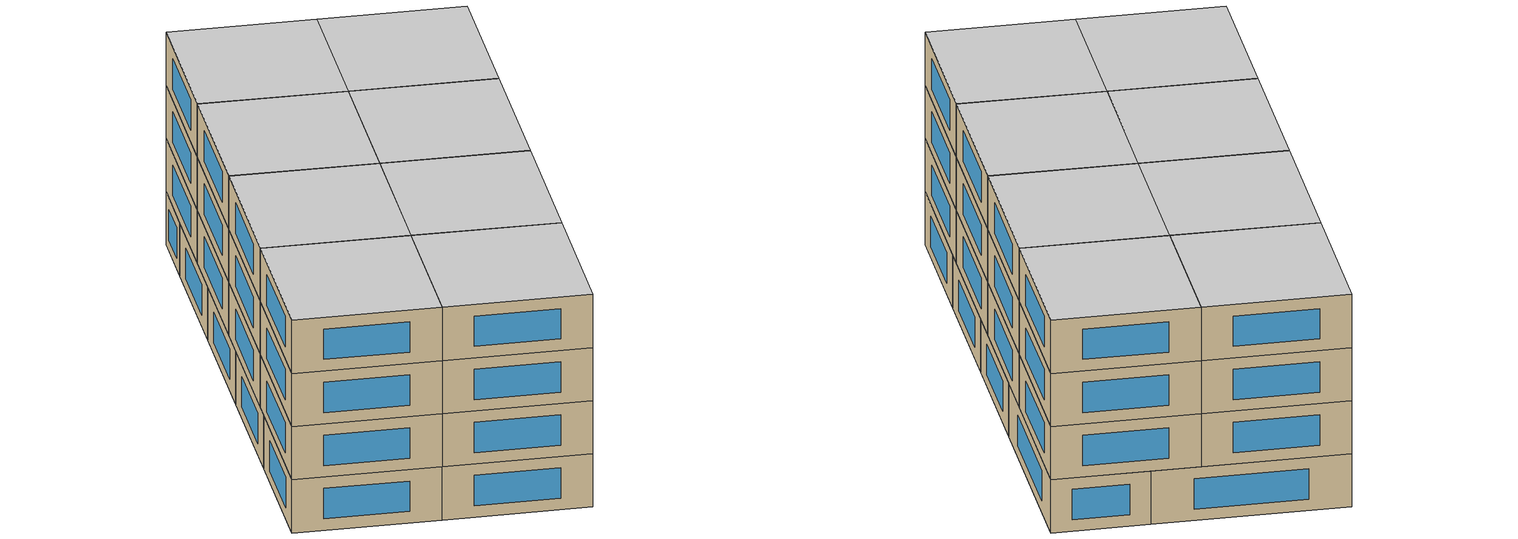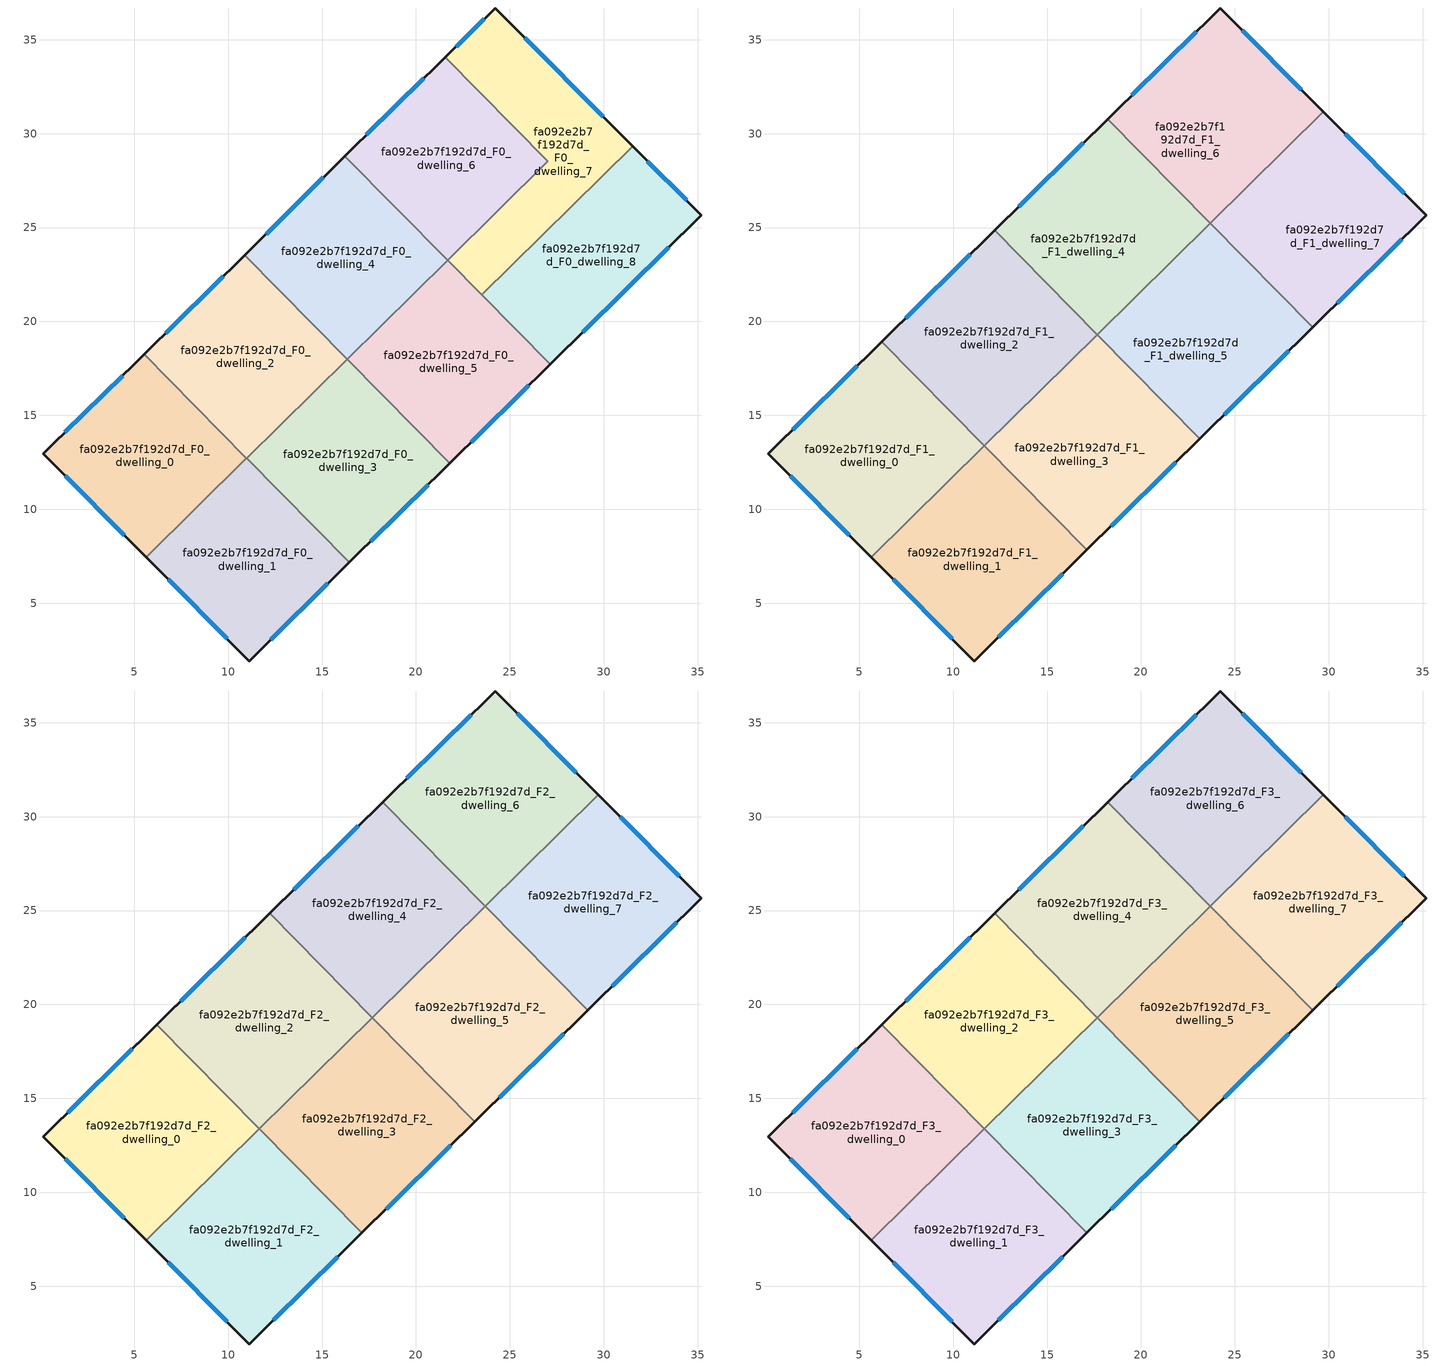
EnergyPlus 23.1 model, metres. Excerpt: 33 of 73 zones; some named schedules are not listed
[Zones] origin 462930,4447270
fa092e2b7f192d7d_F0_dwelling_0
 floor ground (EU_floor_Construction): 5.53,18.25 10.98,12.72 5.63,7.45 0.16,12.95 z0
 wall outside (EU_wall_Construction): 5.53,18.25 0.16,12.95 5.63,7.45 z0:3
 wall to fa092e2b7f192d7d_F0_dwelling_1 (EU_wall_Construction): 5.63,7.45 10.98,12.72 z0:3
 wall to fa092e2b7f192d7d_F0_dwelling_2 (EU_wall_Construction): 10.98,12.72 5.53,18.25 z0:3
 window (EU_Window_Construction): 1.33,11.78 4.46,8.63 / 4.38,17.12 1.31,14.09 z0.64:2.36
fa092e2b7f192d7d_F0_dwelling_1
 floor ground (EU_floor_Construction): 10.98,12.72 16.45,7.17 11.13,1.92 5.63,7.45 z0
 wall outside (EU_wall_Construction): 5.63,7.45 11.13,1.92 16.45,7.17 z0:3
 wall to fa092e2b7f192d7d_F0_dwelling_3 (EU_wall_Construction): 16.45,7.17 10.99,12.71 z0:3
 wall to fa092e2b7f192d7d_F0_dwelling_2 (EU_wall_Construction): 10.99,12.71 10.98,12.73 z0:3
 window (EU_Window_Construction): 6.81,6.27 9.95,3.11 / 12.27,3.05 15.31,6.05 z0.64:2.36
fa092e2b7f192d7d_F0_dwelling_2
 floor ground (EU_floor_Construction): 10.87,23.53 16.34,17.99 10.99,12.71 5.53,18.25 z0
 wall outside (EU_wall_Construction): 10.87,23.53 5.53,18.25 z0:3
 wall to fa092e2b7f192d7d_F0_dwelling_4 (EU_wall_Construction): 16.34,17.99 10.87,23.53 z0:3
 wall to fa092e2b7f192d7d_F0_dwelling_3 (EU_wall_Construction): 10.99,12.71 16.34,17.99 z0:3
 window (EU_Window_Construction): 9.73,22.4 6.67,19.38 z0.64:2.36
 ceiling adiabatic (EU_roof_Construction): 16.34,17.99 10.87,23.53 6.19,18.91 11.66,13.37 z3; 11.66,13.37 11.65,13.38 10.98,12.72 10.99,12.71 z3
fa092e2b7f192d7d_F0_dwelling_3
 floor ground (EU_floor_Construction): 16.34,17.99 21.8,12.45 16.45,7.17 10.99,12.71 z0
 wall outside (EU_wall_Construction): 16.45,7.17 21.8,12.45 z0:3
 wall to fa092e2b7f192d7d_F0_dwelling_5 (EU_wall_Construction): 21.8,12.45 16.34,17.99 z0:3
 window (EU_Window_Construction): 17.6,8.3 20.65,11.32 z0.64:2.36
 ceiling adiabatic (EU_roof_Construction): 17.12,7.83 11.66,13.37 10.99,12.71 16.45,7.18 z3
fa092e2b7f192d7d_F0_dwelling_4
 floor ground (EU_floor_Construction): 16.22,28.8 21.68,23.26 16.34,17.99 10.87,23.53 z0
 wall outside (EU_wall_Construction): 16.22,28.8 10.87,23.53 z0:3
 wall to fa092e2b7f192d7d_F0_dwelling_6 (EU_wall_Construction): 21.68,23.26 16.22,28.8 z0:3
 wall to fa092e2b7f192d7d_F0_dwelling_5 (EU_wall_Construction): 16.34,17.99 21.68,23.26 z0:3
 window (EU_Window_Construction): 15.07,27.67 12.02,24.65 z0.64:2.36
 ceiling adiabatic (EU_roof_Construction): 17.67,19.31 12.21,24.84 10.87,23.53 16.34,17.99 z3
fa092e2b7f192d7d_F0_dwelling_5
 floor ground (EU_floor_Construction): 21.68,23.26 27.14,17.72 21.8,12.45 16.34,17.99 z0
 wall outside (EU_wall_Construction): 21.8,12.45 27.14,17.72 z0:3
 wall to fa092e2b7f192d7d_F0_dwelling_8 (EU_wall_Construction): 27.14,17.72 23.51,21.41 z0:3
 wall to fa092e2b7f192d7d_F0_dwelling_7 (EU_wall_Construction): 23.51,21.41 21.68,23.26 z0:3
 window (EU_Window_Construction): 22.94,13.58 26,16.59 z0.64:2.36
fa092e2b7f192d7d_F0_dwelling_6
 floor ground (EU_floor_Construction): 21.56,34.07 27.03,28.54 21.68,23.26 16.22,28.8 z0
 wall outside (EU_wall_Construction): 21.56,34.07 16.22,28.8 z0:3
 wall to fa092e2b7f192d7d_F0_dwelling_7 (EU_wall_Construction): 21.68,23.26 27.03,28.54 21.56,34.07 z0:3
 window (EU_Window_Construction): 20.42,32.94 17.36,29.93 z0.64:2.36
fa092e2b7f192d7d_F0_dwelling_7
 floor ground (EU_floor_Construction): 24.21,36.69 31.53,29.33 23.51,21.41 21.68,23.26 27.03,28.54 21.56,34.07 z0
 wall outside (EU_wall_Construction): 31.53,29.33 24.21,36.69 21.56,34.07 z0:3
 wall to fa092e2b7f192d7d_F0_dwelling_8 (EU_wall_Construction): 23.51,21.41 31.53,29.33 z0:3
 window (EU_Window_Construction): 23.65,36.13 22.13,34.63 / 29.97,30.9 25.78,35.11 z0.64:2.36
fa092e2b7f192d7d_F0_dwelling_8
 floor ground (EU_floor_Construction): 31.53,29.33 35.19,25.66 27.14,17.72 23.51,21.41 z0
 wall outside (EU_wall_Construction): 27.14,17.72 35.19,25.66 31.53,29.33 z0:3
 window (EU_Window_Construction): 34.4,26.44 32.32,28.54 / 28.87,19.42 33.46,23.96 z0.64:2.36
fa092e2b7f192d7d_F1_dwelling_0
 floor to fa092e2b7f192d7d_F0_dwelling_0 (EU_floor_Construction): 5.53,18.25 10.98,12.72 5.63,7.45 0.16,12.95 z3
 floor to fa092e2b7f192d7d_F0_dwelling_2 (EU_floor_Construction): 6.19,18.91 11.65,13.38 10.98,12.72 5.53,18.25 z3
 wall outside (EU_wall_Construction): 6.19,18.91 0.16,12.95 5.63,7.45 z3:6
 wall to fa092e2b7f192d7d_F1_dwelling_1 (EU_wall_Construction): 5.63,7.45 11.65,13.38 z3:6
 wall to fa092e2b7f192d7d_F1_dwelling_2 (EU_wall_Construction): 11.65,13.38 6.19,18.91 z3:6
 window (EU_Window_Construction): 1.33,11.77 4.46,8.63 / 4.9,17.63 1.45,14.23 z3.64:5.36
fa092e2b7f192d7d_F1_dwelling_1
 floor to fa092e2b7f192d7d_F0_dwelling_1 (EU_floor_Construction): 10.98,12.72 16.45,7.18 11.13,1.92 5.63,7.45 z3
 floor adiabatic (EU_floor_Construction): 11.65,13.38 17.12,7.83 16.45,7.18 10.98,12.72 z3
 wall outside (EU_wall_Construction): 5.63,7.45 11.13,1.92 17.12,7.83 z3:6
 wall to fa092e2b7f192d7d_F1_dwelling_3 (EU_wall_Construction): 17.12,7.83 11.66,13.37 z3:6
 wall to fa092e2b7f192d7d_F1_dwelling_2 (EU_wall_Construction): 11.66,13.37 11.65,13.38 z3:6
 window (EU_Window_Construction): 6.81,6.27 9.95,3.11 / 12.41,3.19 15.84,6.57 z3.64:5.36
fa092e2b7f192d7d_F1_dwelling_2
 floor adiabatic (EU_floor_Construction): 12.21,24.84 17.67,19.3 11.66,13.37 6.19,18.91 z3
 wall outside (EU_wall_Construction): 12.21,24.84 6.19,18.91 z3:6
 wall to fa092e2b7f192d7d_F1_dwelling_4 (EU_wall_Construction): 17.67,19.3 12.21,24.84 z3:6
 wall to fa092e2b7f192d7d_F1_dwelling_3 (EU_wall_Construction): 11.66,13.37 17.67,19.3 z3:6
 window (EU_Window_Construction): 10.92,23.57 7.48,20.18 z3.64:5.36
fa092e2b7f192d7d_F1_dwelling_3
 floor to fa092e2b7f192d7d_F0_dwelling_3 (EU_floor_Construction): 16.34,17.99 21.8,12.45 17.12,7.83 11.66,13.37 z3
 floor to fa092e2b7f192d7d_F0_dwelling_5 (EU_floor_Construction): 17.67,19.3 23.13,13.77 21.8,12.45 16.34,17.99 z3
 wall outside (EU_wall_Construction): 17.12,7.83 23.13,13.77 z3:6
 wall to fa092e2b7f192d7d_F1_dwelling_5 (EU_wall_Construction): 23.13,13.77 17.67,19.3 z3:6
 window (EU_Window_Construction): 18.41,9.11 21.85,12.5 z3.64:5.36
fa092e2b7f192d7d_F1_dwelling_4
 floor to fa092e2b7f192d7d_F0_dwelling_4 (EU_floor_Construction): 16.22,28.8 21.68,23.26 17.67,19.31 12.21,24.84 z3
 floor to fa092e2b7f192d7d_F0_dwelling_6 (EU_floor_Construction): 18.22,30.78 23.69,25.24 21.68,23.26 16.22,28.8 z3
 wall outside (EU_wall_Construction): 18.22,30.78 12.21,24.84 z3:6
 wall to fa092e2b7f192d7d_F1_dwelling_5 (EU_wall_Construction): 17.67,19.3 23.69,25.24 z3:6
 wall to fa092e2b7f192d7d_F1_dwelling_6 (EU_wall_Construction): 23.69,25.24 18.22,30.78 z3:6
 window (EU_Window_Construction): 16.93,29.51 13.5,26.12 z3.64:5.36
fa092e2b7f192d7d_F1_dwelling_5
 floor to fa092e2b7f192d7d_F0_dwelling_5 (EU_floor_Construction): 21.68,23.26 27.14,17.72 23.13,13.77 17.67,19.3 z3
 floor to fa092e2b7f192d7d_F0_dwelling_7 (EU_floor_Construction): 23.69,25.24 25.51,23.39 23.51,21.41 21.68,23.26 z3
 floor to fa092e2b7f192d7d_F0_dwelling_8 (EU_floor_Construction): 25.51,23.39 29.15,19.7 27.14,17.72 23.51,21.41 z3
 wall outside (EU_wall_Construction): 23.13,13.77 29.15,19.7 z3:6
 wall to fa092e2b7f192d7d_F1_dwelling_7 (EU_wall_Construction): 29.15,19.7 23.7,25.23 z3:6
 wall to fa092e2b7f192d7d_F1_dwelling_6 (EU_wall_Construction): 23.7,25.23 23.69,25.24 z3:6
 window (EU_Window_Construction): 24.42,15.04 27.86,18.43 z3.64:5.36
fa092e2b7f192d7d_F1_dwelling_6
 floor to fa092e2b7f192d7d_F0_dwelling_6 (EU_floor_Construction): 21.56,34.07 27.03,28.54 23.69,25.24 18.22,30.78 z3
 floor to fa092e2b7f192d7d_F0_dwelling_7 (EU_floor_Construction): 24.21,36.69 29.71,31.16 23.7,25.23 23.69,25.24 27.03,28.54 21.56,34.07 z3
 wall outside (EU_wall_Construction): 29.71,31.16 24.21,36.69 18.22,30.78 z3:6
 wall to fa092e2b7f192d7d_F1_dwelling_7 (EU_wall_Construction): 23.7,25.23 29.71,31.16 z3:6
 window (EU_Window_Construction): 28.53,32.35 25.39,35.51 / 22.93,35.42 19.51,32.04 z3.64:5.36
fa092e2b7f192d7d_F1_dwelling_7
 floor to fa092e2b7f192d7d_F0_dwelling_8 (EU_floor_Construction): 31.53,29.33 35.19,25.66 29.15,19.7 25.51,23.39 z3
 floor to fa092e2b7f192d7d_F0_dwelling_7 (EU_floor_Construction): 29.71,31.16 31.53,29.33 25.51,23.39 23.7,25.23 z3
 wall outside (EU_wall_Construction): 29.15,19.7 35.19,25.66 29.71,31.16 z3:6
 window (EU_Window_Construction): 34.01,26.84 30.88,29.98 / 30.44,20.98 33.89,24.38 z3.64:5.36
fa092e2b7f192d7d_F2_dwelling_0
 floor to fa092e2b7f192d7d_F1_dwelling_0 (EU_floor_Construction): 6.19,18.91 11.65,13.38 5.63,7.45 0.16,12.95 z6
 wall outside (EU_wall_Construction): 6.19,18.91 0.16,12.95 5.63,7.45 z6:9
 wall to fa092e2b7f192d7d_F2_dwelling_1 (EU_wall_Construction): 5.63,7.45 11.65,13.38 z6:9
 wall to fa092e2b7f192d7d_F2_dwelling_2 (EU_wall_Construction): 11.65,13.38 6.19,18.91 z6:9
 window (EU_Window_Construction): 1.33,11.77 4.46,8.63 / 4.9,17.63 1.45,14.23 z6.64:8.36
fa092e2b7f192d7d_F2_dwelling_1
 floor to fa092e2b7f192d7d_F1_dwelling_1 (EU_floor_Construction): 11.65,13.38 17.12,7.83 11.13,1.92 5.63,7.45 z6
 wall outside (EU_wall_Construction): 5.63,7.45 11.13,1.92 17.12,7.83 z6:9
 wall to fa092e2b7f192d7d_F2_dwelling_3 (EU_wall_Construction): 17.12,7.83 11.66,13.37 z6:9
 wall to fa092e2b7f192d7d_F2_dwelling_2 (EU_wall_Construction): 11.66,13.37 11.65,13.38 z6:9
 window (EU_Window_Construction): 6.81,6.27 9.95,3.11 / 12.41,3.19 15.84,6.57 z6.64:8.36
fa092e2b7f192d7d_F2_dwelling_2
 floor to fa092e2b7f192d7d_F1_dwelling_2 (EU_floor_Construction): 12.21,24.84 17.67,19.3 11.66,13.37 6.19,18.91 z6
 wall outside (EU_wall_Construction): 12.21,24.84 6.19,18.91 z6:9
 wall to fa092e2b7f192d7d_F2_dwelling_4 (EU_wall_Construction): 17.67,19.3 12.21,24.84 z6:9
 wall to fa092e2b7f192d7d_F2_dwelling_3 (EU_wall_Construction): 11.66,13.37 17.67,19.3 z6:9
 window (EU_Window_Construction): 10.92,23.57 7.48,20.18 z6.64:8.36
fa092e2b7f192d7d_F2_dwelling_3
 floor to fa092e2b7f192d7d_F1_dwelling_3 (EU_floor_Construction): 17.67,19.3 23.13,13.77 17.12,7.83 11.66,13.37 z6
 wall outside (EU_wall_Construction): 17.12,7.83 23.13,13.77 z6:9
 wall to fa092e2b7f192d7d_F2_dwelling_5 (EU_wall_Construction): 23.13,13.77 17.67,19.3 z6:9
 window (EU_Window_Construction): 18.41,9.11 21.85,12.5 z6.64:8.36
fa092e2b7f192d7d_F2_dwelling_4
 floor to fa092e2b7f192d7d_F1_dwelling_4 (EU_floor_Construction): 18.22,30.78 23.69,25.24 17.67,19.3 12.21,24.84 z6
 wall outside (EU_wall_Construction): 18.22,30.78 12.21,24.84 z6:9
 wall to fa092e2b7f192d7d_F2_dwelling_5 (EU_wall_Construction): 17.67,19.3 23.69,25.24 z6:9
 wall to fa092e2b7f192d7d_F2_dwelling_6 (EU_wall_Construction): 23.69,25.24 18.22,30.78 z6:9
 window (EU_Window_Construction): 16.93,29.51 13.5,26.12 z6.64:8.36
fa092e2b7f192d7d_F2_dwelling_5
 floor to fa092e2b7f192d7d_F1_dwelling_5 (EU_floor_Construction): 23.69,25.24 29.15,19.7 23.13,13.77 17.67,19.3 z6
 wall outside (EU_wall_Construction): 23.13,13.77 29.15,19.7 z6:9
 wall to fa092e2b7f192d7d_F2_dwelling_7 (EU_wall_Construction): 29.15,19.7 23.7,25.23 z6:9
 wall to fa092e2b7f192d7d_F2_dwelling_6 (EU_wall_Construction): 23.7,25.23 23.69,25.24 z6:9
 window (EU_Window_Construction): 24.42,15.04 27.86,18.43 z6.64:8.36
fa092e2b7f192d7d_F2_dwelling_6
 floor to fa092e2b7f192d7d_F1_dwelling_6 (EU_floor_Construction): 24.21,36.69 29.71,31.16 23.7,25.23 18.22,30.78 z6
 wall outside (EU_wall_Construction): 29.71,31.16 24.21,36.69 18.22,30.78 z6:9
 wall to fa092e2b7f192d7d_F2_dwelling_7 (EU_wall_Construction): 23.7,25.23 29.71,31.16 z6:9
 window (EU_Window_Construction): 28.53,32.35 25.39,35.51 / 22.93,35.42 19.51,32.04 z6.64:8.36
fa092e2b7f192d7d_F2_dwelling_7
 floor to fa092e2b7f192d7d_F1_dwelling_7 (EU_floor_Construction): 29.71,31.16 35.19,25.66 29.15,19.7 23.7,25.23 z6
 wall outside (EU_wall_Construction): 29.15,19.7 35.19,25.66 29.71,31.16 z6:9
 window (EU_Window_Construction): 34.01,26.84 30.88,29.98 / 30.44,20.98 33.89,24.38 z6.64:8.36
fa092e2b7f192d7d_F3_dwelling_0
 floor to fa092e2b7f192d7d_F2_dwelling_0 (EU_floor_Construction): 6.19,18.91 11.65,13.38 5.63,7.45 0.16,12.95 z9
 wall outside (EU_wall_Construction): 6.19,18.91 0.16,12.95 5.63,7.45 z9:12
 wall to fa092e2b7f192d7d_F3_dwelling_1 (EU_wall_Construction): 5.63,7.45 11.65,13.38 z9:12
 wall to fa092e2b7f192d7d_F3_dwelling_2 (EU_wall_Construction): 11.65,13.38 6.19,18.91 z9:12
 window (EU_Window_Construction): 1.33,11.77 4.46,8.63 / 4.9,17.63 1.45,14.23 z9.64:11.36
 ceiling to fa092e2b7f192d7d_F4_dwelling_0 (EU_floor_Construction): 11.65,13.38 6.19,18.91 0.16,12.95 5.63,7.45 z12
fa092e2b7f192d7d_F3_dwelling_1
 floor to fa092e2b7f192d7d_F2_dwelling_1 (EU_floor_Construction): 11.65,13.38 17.12,7.83 11.13,1.92 5.63,7.45 z9
 wall outside (EU_wall_Construction): 5.63,7.45 11.13,1.92 17.12,7.83 z9:12
 wall to fa092e2b7f192d7d_F3_dwelling_3 (EU_wall_Construction): 17.12,7.83 11.66,13.37 z9:12
 wall to fa092e2b7f192d7d_F3_dwelling_2 (EU_wall_Construction): 11.66,13.37 11.65,13.38 z9:12
 window (EU_Window_Construction): 6.81,6.27 9.95,3.11 / 12.41,3.19 15.84,6.57 z9.64:11.36
 ceiling to fa092e2b7f192d7d_F4_dwelling_1 (EU_floor_Construction): 17.12,7.83 11.65,13.38 5.63,7.45 11.13,1.92 z12
fa092e2b7f192d7d_F3_dwelling_2
 floor to fa092e2b7f192d7d_F2_dwelling_2 (EU_floor_Construction): 12.21,24.84 17.67,19.3 11.66,13.37 6.19,18.91 z9
 wall outside (EU_wall_Construction): 12.21,24.84 6.19,18.91 z9:12
 wall to fa092e2b7f192d7d_F3_dwelling_4 (EU_wall_Construction): 17.67,19.3 12.21,24.84 z9:12
 wall to fa092e2b7f192d7d_F3_dwelling_3 (EU_wall_Construction): 11.66,13.37 17.67,19.3 z9:12
 window (EU_Window_Construction): 10.92,23.57 7.48,20.18 z9.64:11.36
 ceiling to fa092e2b7f192d7d_F4_dwelling_2 (EU_floor_Construction): 17.67,19.3 12.21,24.84 6.19,18.91 11.66,13.37 z12
fa092e2b7f192d7d_F3_dwelling_3
 floor to fa092e2b7f192d7d_F2_dwelling_3 (EU_floor_Construction): 17.67,19.3 23.13,13.77 17.12,7.83 11.66,13.37 z9
 wall outside (EU_wall_Construction): 17.12,7.83 23.13,13.77 z9:12
 wall to fa092e2b7f192d7d_F3_dwelling_5 (EU_wall_Construction): 23.13,13.77 17.67,19.3 z9:12
 window (EU_Window_Construction): 18.41,9.11 21.85,12.5 z9.64:11.36
 ceiling to fa092e2b7f192d7d_F4_dwelling_3 (EU_floor_Construction): 23.13,13.77 17.67,19.3 11.66,13.37 17.12,7.83 z12
fa092e2b7f192d7d_F3_dwelling_4
 floor to fa092e2b7f192d7d_F2_dwelling_4 (EU_floor_Construction): 18.22,30.78 23.69,25.24 17.67,19.3 12.21,24.84 z9
 wall outside (EU_wall_Construction): 18.22,30.78 12.21,24.84 z9:12
 wall to fa092e2b7f192d7d_F3_dwelling_5 (EU_wall_Construction): 17.67,19.3 23.69,25.24 z9:12
 wall to fa092e2b7f192d7d_F3_dwelling_6 (EU_wall_Construction): 23.69,25.24 18.22,30.78 z9:12
 window (EU_Window_Construction): 16.93,29.51 13.5,26.12 z9.64:11.36
 ceiling to fa092e2b7f192d7d_F4_dwelling_4 (EU_floor_Construction): 23.69,25.24 18.22,30.78 12.21,24.84 17.67,19.3 z12
fa092e2b7f192d7d_F3_dwelling_5
 floor to fa092e2b7f192d7d_F2_dwelling_5 (EU_floor_Construction): 23.69,25.24 29.15,19.7 23.13,13.77 17.67,19.3 z9
 wall outside (EU_wall_Construction): 23.13,13.77 29.15,19.7 z9:12
 wall to fa092e2b7f192d7d_F3_dwelling_7 (EU_wall_Construction): 29.15,19.7 23.7,25.23 z9:12
 wall to fa092e2b7f192d7d_F3_dwelling_6 (EU_wall_Construction): 23.7,25.23 23.69,25.24 z9:12
 window (EU_Window_Construction): 24.42,15.04 27.86,18.43 z9.64:11.36
 ceiling to fa092e2b7f192d7d_F4_dwelling_5 (EU_floor_Construction): 29.15,19.7 23.69,25.24 17.67,19.3 23.13,13.77 z12
fa092e2b7f192d7d_F3_dwelling_6
 floor to fa092e2b7f192d7d_F2_dwelling_6 (EU_floor_Construction): 24.21,36.69 29.71,31.16 23.7,25.23 18.22,30.78 z9
 wall outside (EU_wall_Construction): 29.71,31.16 24.21,36.69 18.22,30.78 z9:12
 wall to fa092e2b7f192d7d_F3_dwelling_7 (EU_wall_Construction): 23.7,25.23 29.71,31.16 z9:12
 window (EU_Window_Construction): 28.53,32.35 25.39,35.51 / 22.93,35.42 19.51,32.04 z9.64:11.36
 ceiling to fa092e2b7f192d7d_F4_dwelling_6 (EU_floor_Construction): 29.71,31.16 24.21,36.69 18.22,30.78 23.7,25.23 z12
fa092e2b7f192d7d_F3_dwelling_7
 floor to fa092e2b7f192d7d_F2_dwelling_7 (EU_floor_Construction): 29.71,31.16 35.19,25.66 29.15,19.7 23.7,25.23 z9
 wall outside (EU_wall_Construction): 29.15,19.7 35.19,25.66 29.71,31.16 z9:12
 window (EU_Window_Construction): 34.01,26.84 30.88,29.98 / 30.44,20.98 33.89,24.38 z9.64:11.36
 ceiling to fa092e2b7f192d7d_F4_dwelling_7 (EU_floor_Construction): 35.19,25.66 29.71,31.16 23.7,25.23 29.15,19.7 z12
[Building]
EU S2 Campaign: North Axis=0; Terrain=City; Solar Distribution=FullExterior
[Site:Location]
Yerevan-Zvartnots.Intl.AP: Latitude=40.15; Longitude=44.383; Time Zone=4; Elevation=854
[SizingPeriod:WeatherFileDays]
AnnualSizingPeriod: Begin Month=1; Begin Day of Month=1; End Month=12; End Day of Month=31; Day of Week for Start Day=Monday; Use Weather File Daylight Saving Period=No; Use Weather File Rain and Snow Indicators=No
[MATERIAL]
EU_InternalMass_Material: Roughness=MediumRough; Thickness=0.1; Conductivity=1; Density=1800; Specific Heat=900; Thermal Absorptance=0.9; Solar Absorptance=0.7; Visible Absorptance=0.7
[MATERIAL:NOMASS] Roughness=MediumRough; Thermal Absorptance=0.9; Solar Absorptance=0.7; Visible Absorptance=0.7
Name | Thermal Resistance
EU_wall_NoMass | 1.05043
EU_roof_NoMass | 1.45357
EU_floor_NoMass | 0.478065
[WINDOWMATERIAL:SIMPLEGLAZINGSYSTEM]
EU_Window_SimpleGlazing: UFactor=2.5566; Solar Heat Gain Coefficient=0.75; Visible Transmittance=0.75
[CONSTRUCTION]
EU_wall_Construction: EU_wall_NoMass
EU_roof_Construction: EU_roof_NoMass
EU_floor_Construction: EU_floor_NoMass
EU_Window_Construction: EU_Window_SimpleGlazing
EU_InternalMass_Construction: EU_InternalMass_Material
[ZONE] Type=1; Multiplier=1; Ceiling Height=autocalculate; Floor Area=autocalculate; Part of Total Floor Area=Yes
Name | Volume
fa092e2b7f192d7d_F0_dwelling_0 | 175.265
fa092e2b7f192d7d_F1_dwelling_0; fa092e2b7f192d7d_F2_dwelling_0; fa092e2b7f192d7d_F3_dwelling_0 | 197.169
fa092e2b7f192d7d_F0_dwelling_1; fa092e2b7f192d7d_F0_dwelling_4 | 175.286
fa092e2b7f192d7d_F1_dwelling_1; fa092e2b7f192d7d_F2_dwelling_1; fa092e2b7f192d7d_F3_dwelling_1 | 197.179
fa092e2b7f192d7d_F0_dwelling_2; fa092e2b7f192d7d_F0_dwelling_3; fa092e2b7f192d7d_F0_dwelling_5; fa092e2b7f192d7d_F0_dwelling_6 | 175.27
fa092e2b7f192d7d_F1_dwelling_2; fa092e2b7f192d7d_F2_dwelling_2; fa092e2b7f192d7d_F3_dwelling_2 | 197.187
fa092e2b7f192d7d_F1_dwelling_3; fa092e2b7f192d7d_F2_dwelling_3; fa092e2b7f192d7d_F3_dwelling_3 | 197.151
fa092e2b7f192d7d_F1_dwelling_4; fa092e2b7f192d7d_F2_dwelling_4; fa092e2b7f192d7d_F3_dwelling_4 | 197.221
fa092e2b7f192d7d_F1_dwelling_5; fa092e2b7f192d7d_F2_dwelling_5; fa092e2b7f192d7d_F3_dwelling_5 | 197.168
fa092e2b7f192d7d_F1_dwelling_6; fa092e2b7f192d7d_F2_dwelling_6; fa092e2b7f192d7d_F3_dwelling_6 | 197.18
fa092e2b7f192d7d_F0_dwelling_7 | 175.251
fa092e2b7f192d7d_F1_dwelling_7; fa092e2b7f192d7d_F2_dwelling_7; fa092e2b7f192d7d_F3_dwelling_7 | 197.17
fa092e2b7f192d7d_F0_dwelling_8 | 175.281
[INTERNALMASS] Construction=EU_InternalMass_Construction
Name | Zone or ZoneList | Surface Area
fa092e2b7f192d7d_F0_dwelling_0_EU_InternalMass | fa092e2b7f192d7d_F0_dwelling_0 | 58.4191
fa092e2b7f192d7d_F0_dwelling_1_EU_InternalMass | fa092e2b7f192d7d_F0_dwelling_1 | 58.4291
fa092e2b7f192d7d_F0_dwelling_2_EU_InternalMass | fa092e2b7f192d7d_F0_dwelling_2 | 58.4234
fa092e2b7f192d7d_F0_dwelling_3_EU_InternalMass | fa092e2b7f192d7d_F0_dwelling_3 | 58.4234
fa092e2b7f192d7d_F0_dwelling_4_EU_InternalMass | fa092e2b7f192d7d_F0_dwelling_4 | 58.4301
fa092e2b7f192d7d_F0_dwelling_5_EU_InternalMass | fa092e2b7f192d7d_F0_dwelling_5 | 58.4221
fa092e2b7f192d7d_F0_dwelling_6_EU_InternalMass | fa092e2b7f192d7d_F0_dwelling_6 | 58.4235
fa092e2b7f192d7d_F0_dwelling_7_EU_InternalMass | fa092e2b7f192d7d_F0_dwelling_7 | 58.4207
fa092e2b7f192d7d_F0_dwelling_8_EU_InternalMass | fa092e2b7f192d7d_F0_dwelling_8 | 58.4252
fa092e2b7f192d7d_F1_dwelling_0_EU_InternalMass | fa092e2b7f192d7d_F1_dwelling_0 | 65.7221
fa092e2b7f192d7d_F1_dwelling_1_EU_InternalMass | fa092e2b7f192d7d_F1_dwelling_1 | 65.7255
fa092e2b7f192d7d_F1_dwelling_2_EU_InternalMass | fa092e2b7f192d7d_F1_dwelling_2 | 65.7292
fa092e2b7f192d7d_F1_dwelling_3_EU_InternalMass | fa092e2b7f192d7d_F1_dwelling_3 | 65.7172
fa092e2b7f192d7d_F1_dwelling_4_EU_InternalMass | fa092e2b7f192d7d_F1_dwelling_4 | 65.739
fa092e2b7f192d7d_F1_dwelling_5_EU_InternalMass | fa092e2b7f192d7d_F1_dwelling_5 | 65.724
fa092e2b7f192d7d_F1_dwelling_6_EU_InternalMass | fa092e2b7f192d7d_F1_dwelling_6 | 65.7255
fa092e2b7f192d7d_F1_dwelling_7_EU_InternalMass | fa092e2b7f192d7d_F1_dwelling_7 | 65.7221
fa092e2b7f192d7d_F2_dwelling_0_EU_InternalMass | fa092e2b7f192d7d_F2_dwelling_0 | 65.7221
fa092e2b7f192d7d_F2_dwelling_1_EU_InternalMass | fa092e2b7f192d7d_F2_dwelling_1 | 65.7255
fa092e2b7f192d7d_F2_dwelling_2_EU_InternalMass | fa092e2b7f192d7d_F2_dwelling_2 | 65.7292
fa092e2b7f192d7d_F2_dwelling_3_EU_InternalMass | fa092e2b7f192d7d_F2_dwelling_3 | 65.7172
fa092e2b7f192d7d_F2_dwelling_4_EU_InternalMass | fa092e2b7f192d7d_F2_dwelling_4 | 65.739
fa092e2b7f192d7d_F2_dwelling_5_EU_InternalMass | fa092e2b7f192d7d_F2_dwelling_5 | 65.724
fa092e2b7f192d7d_F2_dwelling_6_EU_InternalMass | fa092e2b7f192d7d_F2_dwelling_6 | 65.7255
fa092e2b7f192d7d_F2_dwelling_7_EU_InternalMass | fa092e2b7f192d7d_F2_dwelling_7 | 65.7221
fa092e2b7f192d7d_F3_dwelling_0_EU_InternalMass | fa092e2b7f192d7d_F3_dwelling_0 | 65.7221
fa092e2b7f192d7d_F3_dwelling_1_EU_InternalMass | fa092e2b7f192d7d_F3_dwelling_1 | 65.7255
fa092e2b7f192d7d_F3_dwelling_2_EU_InternalMass | fa092e2b7f192d7d_F3_dwelling_2 | 65.7292
fa092e2b7f192d7d_F3_dwelling_3_EU_InternalMass | fa092e2b7f192d7d_F3_dwelling_3 | 65.7172
fa092e2b7f192d7d_F3_dwelling_4_EU_InternalMass | fa092e2b7f192d7d_F3_dwelling_4 | 65.739
fa092e2b7f192d7d_F3_dwelling_5_EU_InternalMass | fa092e2b7f192d7d_F3_dwelling_5 | 65.724
fa092e2b7f192d7d_F3_dwelling_6_EU_InternalMass | fa092e2b7f192d7d_F3_dwelling_6 | 65.7255
fa092e2b7f192d7d_F3_dwelling_7_EU_InternalMass | fa092e2b7f192d7d_F3_dwelling_7 | 65.7221
[OTHEREQUIPMENT] Fuel Type=Electricity; Design Level Calculation Method=Watts/Area; Power per Zone Floor Area=1; Fraction Latent=0; Fraction Radiant=0; Fraction Lost=0; Carbon Dioxide Generation Rate=0; EndUse Subcategory=EU_Step8_InternalGains
Name | Zone or ZoneList or Space or SpaceList | Schedule
EU_Step8_InternalGain_fa092e2b7f192d7d_F0_dwelling_0_f000 | fa092e2b7f192d7d_F0_dwelling_0 | EU_Step8_GainSchedule_fa092e2b7f192d7d_F0_dwelling_0_f000
EU_Step8_InternalGain_fa092e2b7f192d7d_F0_dwelling_1_f000 | fa092e2b7f192d7d_F0_dwelling_1 | EU_Step8_GainSchedule_fa092e2b7f192d7d_F0_dwelling_1_f000
EU_Step8_InternalGain_fa092e2b7f192d7d_F0_dwelling_2_f000 | fa092e2b7f192d7d_F0_dwelling_2 | EU_Step8_GainSchedule_fa092e2b7f192d7d_F0_dwelling_2_f000
EU_Step8_InternalGain_fa092e2b7f192d7d_F0_dwelling_3_f000 | fa092e2b7f192d7d_F0_dwelling_3 | EU_Step8_GainSchedule_fa092e2b7f192d7d_F0_dwelling_3_f000
EU_Step8_InternalGain_fa092e2b7f192d7d_F0_dwelling_4_f000 | fa092e2b7f192d7d_F0_dwelling_4 | EU_Step8_GainSchedule_fa092e2b7f192d7d_F0_dwelling_4_f000
EU_Step8_InternalGain_fa092e2b7f192d7d_F0_dwelling_5_f000 | fa092e2b7f192d7d_F0_dwelling_5 | EU_Step8_GainSchedule_fa092e2b7f192d7d_F0_dwelling_5_f000
EU_Step8_InternalGain_fa092e2b7f192d7d_F0_dwelling_6_f000 | fa092e2b7f192d7d_F0_dwelling_6 | EU_Step8_GainSchedule_fa092e2b7f192d7d_F0_dwelling_6_f000
EU_Step8_InternalGain_fa092e2b7f192d7d_F0_dwelling_7_f000 | fa092e2b7f192d7d_F0_dwelling_7 | EU_Step8_GainSchedule_fa092e2b7f192d7d_F0_dwelling_7_f000
EU_Step8_InternalGain_fa092e2b7f192d7d_F0_dwelling_8_f000 | fa092e2b7f192d7d_F0_dwelling_8 | EU_Step8_GainSchedule_fa092e2b7f192d7d_F0_dwelling_8_f000
EU_Step8_InternalGain_fa092e2b7f192d7d_F1_dwelling_0_f000 | fa092e2b7f192d7d_F1_dwelling_0 | EU_Step8_GainSchedule_fa092e2b7f192d7d_F1_dwelling_0_f000
EU_Step8_InternalGain_fa092e2b7f192d7d_F1_dwelling_1_f000 | fa092e2b7f192d7d_F1_dwelling_1 | EU_Step8_GainSchedule_fa092e2b7f192d7d_F1_dwelling_1_f000
EU_Step8_InternalGain_fa092e2b7f192d7d_F1_dwelling_2_f000 | fa092e2b7f192d7d_F1_dwelling_2 | EU_Step8_GainSchedule_fa092e2b7f192d7d_F1_dwelling_2_f000
EU_Step8_InternalGain_fa092e2b7f192d7d_F1_dwelling_3_f000 | fa092e2b7f192d7d_F1_dwelling_3 | EU_Step8_GainSchedule_fa092e2b7f192d7d_F1_dwelling_3_f000
EU_Step8_InternalGain_fa092e2b7f192d7d_F1_dwelling_4_f000 | fa092e2b7f192d7d_F1_dwelling_4 | EU_Step8_GainSchedule_fa092e2b7f192d7d_F1_dwelling_4_f000
EU_Step8_InternalGain_fa092e2b7f192d7d_F1_dwelling_5_f000 | fa092e2b7f192d7d_F1_dwelling_5 | EU_Step8_GainSchedule_fa092e2b7f192d7d_F1_dwelling_5_f000
EU_Step8_InternalGain_fa092e2b7f192d7d_F1_dwelling_6_f000 | fa092e2b7f192d7d_F1_dwelling_6 | EU_Step8_GainSchedule_fa092e2b7f192d7d_F1_dwelling_6_f000
EU_Step8_InternalGain_fa092e2b7f192d7d_F1_dwelling_7_f000 | fa092e2b7f192d7d_F1_dwelling_7 | EU_Step8_GainSchedule_fa092e2b7f192d7d_F1_dwelling_7_f000
EU_Step8_InternalGain_fa092e2b7f192d7d_F2_dwelling_0_f000 | fa092e2b7f192d7d_F2_dwelling_0 | EU_Step8_GainSchedule_fa092e2b7f192d7d_F2_dwelling_0_f000
EU_Step8_InternalGain_fa092e2b7f192d7d_F2_dwelling_1_f000 | fa092e2b7f192d7d_F2_dwelling_1 | EU_Step8_GainSchedule_fa092e2b7f192d7d_F2_dwelling_1_f000
EU_Step8_InternalGain_fa092e2b7f192d7d_F2_dwelling_2_f000 | fa092e2b7f192d7d_F2_dwelling_2 | EU_Step8_GainSchedule_fa092e2b7f192d7d_F2_dwelling_2_f000
EU_Step8_InternalGain_fa092e2b7f192d7d_F2_dwelling_3_f000 | fa092e2b7f192d7d_F2_dwelling_3 | EU_Step8_GainSchedule_fa092e2b7f192d7d_F2_dwelling_3_f000
EU_Step8_InternalGain_fa092e2b7f192d7d_F2_dwelling_4_f000 | fa092e2b7f192d7d_F2_dwelling_4 | EU_Step8_GainSchedule_fa092e2b7f192d7d_F2_dwelling_4_f000
EU_Step8_InternalGain_fa092e2b7f192d7d_F2_dwelling_5_f000 | fa092e2b7f192d7d_F2_dwelling_5 | EU_Step8_GainSchedule_fa092e2b7f192d7d_F2_dwelling_5_f000
EU_Step8_InternalGain_fa092e2b7f192d7d_F2_dwelling_6_f000 | fa092e2b7f192d7d_F2_dwelling_6 | EU_Step8_GainSchedule_fa092e2b7f192d7d_F2_dwelling_6_f000
EU_Step8_InternalGain_fa092e2b7f192d7d_F2_dwelling_7_f000 | fa092e2b7f192d7d_F2_dwelling_7 | EU_Step8_GainSchedule_fa092e2b7f192d7d_F2_dwelling_7_f000
EU_Step8_InternalGain_fa092e2b7f192d7d_F3_dwelling_0_f000 | fa092e2b7f192d7d_F3_dwelling_0 | EU_Step8_GainSchedule_fa092e2b7f192d7d_F3_dwelling_0_f000
EU_Step8_InternalGain_fa092e2b7f192d7d_F3_dwelling_1_f000 | fa092e2b7f192d7d_F3_dwelling_1 | EU_Step8_GainSchedule_fa092e2b7f192d7d_F3_dwelling_1_f000
EU_Step8_InternalGain_fa092e2b7f192d7d_F3_dwelling_2_f000 | fa092e2b7f192d7d_F3_dwelling_2 | EU_Step8_GainSchedule_fa092e2b7f192d7d_F3_dwelling_2_f000
EU_Step8_InternalGain_fa092e2b7f192d7d_F3_dwelling_3_f000 | fa092e2b7f192d7d_F3_dwelling_3 | EU_Step8_GainSchedule_fa092e2b7f192d7d_F3_dwelling_3_f000
EU_Step8_InternalGain_fa092e2b7f192d7d_F3_dwelling_4_f000 | fa092e2b7f192d7d_F3_dwelling_4 | EU_Step8_GainSchedule_fa092e2b7f192d7d_F3_dwelling_4_f000
EU_Step8_InternalGain_fa092e2b7f192d7d_F3_dwelling_5_f000 | fa092e2b7f192d7d_F3_dwelling_5 | EU_Step8_GainSchedule_fa092e2b7f192d7d_F3_dwelling_5_f000
EU_Step8_InternalGain_fa092e2b7f192d7d_F3_dwelling_6_f000 | fa092e2b7f192d7d_F3_dwelling_6 | EU_Step8_GainSchedule_fa092e2b7f192d7d_F3_dwelling_6_f000
EU_Step8_InternalGain_fa092e2b7f192d7d_F3_dwelling_7_f000 | fa092e2b7f192d7d_F3_dwelling_7 | EU_Step8_GainSchedule_fa092e2b7f192d7d_F3_dwelling_7_f000
[ZONEVENTILATION:DESIGNFLOWRATE] Schedule=EU_AlwaysOn; Design Flow Rate Calculation Method=AirChanges/Hour; Air Changes per Hour=0.557805; Ventilation Type=Natural; Fan Pressure Rise=0; Fan Total Efficiency=1; Constant Term Coefficient=1; Temperature Term Coefficient=0; Velocity Term Coefficient=0; Velocity Squared Term Coefficient=0; Minimum Indoor Temperature=-100; Maximum Indoor Temperature=100; Delta Temperature=-100; Minimum Outdoor Temperature=-100; Maximum Outdoor Temperature=100; Maximum Wind Speed=40
Name | Zone or ZoneList or Space or SpaceList
EU_ConstantAir_fa092e2b7f192d7d_F0_dwelling_0 | fa092e2b7f192d7d_F0_dwelling_0
EU_ConstantAir_fa092e2b7f192d7d_F0_dwelling_1 | fa092e2b7f192d7d_F0_dwelling_1
EU_ConstantAir_fa092e2b7f192d7d_F0_dwelling_2 | fa092e2b7f192d7d_F0_dwelling_2
EU_ConstantAir_fa092e2b7f192d7d_F0_dwelling_3 | fa092e2b7f192d7d_F0_dwelling_3
EU_ConstantAir_fa092e2b7f192d7d_F0_dwelling_4 | fa092e2b7f192d7d_F0_dwelling_4
EU_ConstantAir_fa092e2b7f192d7d_F0_dwelling_5 | fa092e2b7f192d7d_F0_dwelling_5
EU_ConstantAir_fa092e2b7f192d7d_F0_dwelling_6 | fa092e2b7f192d7d_F0_dwelling_6
EU_ConstantAir_fa092e2b7f192d7d_F0_dwelling_7 | fa092e2b7f192d7d_F0_dwelling_7
EU_ConstantAir_fa092e2b7f192d7d_F0_dwelling_8 | fa092e2b7f192d7d_F0_dwelling_8
EU_ConstantAir_fa092e2b7f192d7d_F1_dwelling_0 | fa092e2b7f192d7d_F1_dwelling_0
EU_ConstantAir_fa092e2b7f192d7d_F1_dwelling_1 | fa092e2b7f192d7d_F1_dwelling_1
EU_ConstantAir_fa092e2b7f192d7d_F1_dwelling_2 | fa092e2b7f192d7d_F1_dwelling_2
EU_ConstantAir_fa092e2b7f192d7d_F1_dwelling_3 | fa092e2b7f192d7d_F1_dwelling_3
EU_ConstantAir_fa092e2b7f192d7d_F1_dwelling_4 | fa092e2b7f192d7d_F1_dwelling_4
EU_ConstantAir_fa092e2b7f192d7d_F1_dwelling_5 | fa092e2b7f192d7d_F1_dwelling_5
EU_ConstantAir_fa092e2b7f192d7d_F1_dwelling_6 | fa092e2b7f192d7d_F1_dwelling_6
EU_ConstantAir_fa092e2b7f192d7d_F1_dwelling_7 | fa092e2b7f192d7d_F1_dwelling_7
EU_ConstantAir_fa092e2b7f192d7d_F2_dwelling_0 | fa092e2b7f192d7d_F2_dwelling_0
EU_ConstantAir_fa092e2b7f192d7d_F2_dwelling_1 | fa092e2b7f192d7d_F2_dwelling_1
EU_ConstantAir_fa092e2b7f192d7d_F2_dwelling_2 | fa092e2b7f192d7d_F2_dwelling_2
EU_ConstantAir_fa092e2b7f192d7d_F2_dwelling_3 | fa092e2b7f192d7d_F2_dwelling_3
EU_ConstantAir_fa092e2b7f192d7d_F2_dwelling_4 | fa092e2b7f192d7d_F2_dwelling_4
EU_ConstantAir_fa092e2b7f192d7d_F2_dwelling_5 | fa092e2b7f192d7d_F2_dwelling_5
EU_ConstantAir_fa092e2b7f192d7d_F2_dwelling_6 | fa092e2b7f192d7d_F2_dwelling_6
EU_ConstantAir_fa092e2b7f192d7d_F2_dwelling_7 | fa092e2b7f192d7d_F2_dwelling_7
EU_ConstantAir_fa092e2b7f192d7d_F3_dwelling_0 | fa092e2b7f192d7d_F3_dwelling_0
EU_ConstantAir_fa092e2b7f192d7d_F3_dwelling_1 | fa092e2b7f192d7d_F3_dwelling_1
EU_ConstantAir_fa092e2b7f192d7d_F3_dwelling_2 | fa092e2b7f192d7d_F3_dwelling_2
EU_ConstantAir_fa092e2b7f192d7d_F3_dwelling_3 | fa092e2b7f192d7d_F3_dwelling_3
EU_ConstantAir_fa092e2b7f192d7d_F3_dwelling_4 | fa092e2b7f192d7d_F3_dwelling_4
EU_ConstantAir_fa092e2b7f192d7d_F3_dwelling_5 | fa092e2b7f192d7d_F3_dwelling_5
EU_ConstantAir_fa092e2b7f192d7d_F3_dwelling_6 | fa092e2b7f192d7d_F3_dwelling_6
EU_ConstantAir_fa092e2b7f192d7d_F3_dwelling_7 | fa092e2b7f192d7d_F3_dwelling_7
[HVACTEMPLATE:ZONE:IDEALLOADSAIRSYSTEM] System Availability Schedule=EU_AlwaysOn; Maximum Heating Supply Air Temperature=50; Minimum Cooling Supply Air Temperature=13; Maximum Heating Supply Air Humidity Ratio=0.0156; Minimum Cooling Supply Air Humidity Ratio=0.0077; Heating Limit=NoLimit; Cooling Limit=NoLimit; Heating Availability Schedule=EU_AlwaysOn; Cooling Availability Schedule=EU_CoolingOff; Dehumidification Control Type=ConstantSensibleHeatRatio; Cooling Sensible Heat Ratio=0.7; Dehumidification Setpoint=60; Humidification Control Type=None; Humidification Setpoint=30; Outdoor Air Method=None; Outdoor Air Flow Rate per Person=0.00944; Outdoor Air Flow Rate per Zone Floor Area=0; Outdoor Air Flow Rate per Zone=0; Demand Controlled Ventilation Type=None; Outdoor Air Economizer Type=NoEconomizer; Heat Recovery Type=None; Sensible Heat Recovery Effectiveness=0.7; Latent Heat Recovery Effectiveness=0.65
Name | Template Thermostat
fa092e2b7f192d7d_F0_dwelling_0 | EU_HeatOnly_fa092e2b7f192d7d_F0_dwelling_0
fa092e2b7f192d7d_F0_dwelling_1 | EU_HeatOnly_fa092e2b7f192d7d_F0_dwelling_1
fa092e2b7f192d7d_F0_dwelling_2 | EU_HeatOnly_fa092e2b7f192d7d_F0_dwelling_2
fa092e2b7f192d7d_F0_dwelling_3 | EU_HeatOnly_fa092e2b7f192d7d_F0_dwelling_3
fa092e2b7f192d7d_F0_dwelling_4 | EU_HeatOnly_fa092e2b7f192d7d_F0_dwelling_4
fa092e2b7f192d7d_F0_dwelling_5 | EU_HeatOnly_fa092e2b7f192d7d_F0_dwelling_5
fa092e2b7f192d7d_F0_dwelling_6 | EU_HeatOnly_fa092e2b7f192d7d_F0_dwelling_6
fa092e2b7f192d7d_F0_dwelling_7 | EU_HeatOnly_fa092e2b7f192d7d_F0_dwelling_7
fa092e2b7f192d7d_F0_dwelling_8 | EU_HeatOnly_fa092e2b7f192d7d_F0_dwelling_8
fa092e2b7f192d7d_F1_dwelling_0 | EU_HeatOnly_fa092e2b7f192d7d_F1_dwelling_0
fa092e2b7f192d7d_F1_dwelling_1 | EU_HeatOnly_fa092e2b7f192d7d_F1_dwelling_1
fa092e2b7f192d7d_F1_dwelling_2 | EU_HeatOnly_fa092e2b7f192d7d_F1_dwelling_2
fa092e2b7f192d7d_F1_dwelling_3 | EU_HeatOnly_fa092e2b7f192d7d_F1_dwelling_3
fa092e2b7f192d7d_F1_dwelling_4 | EU_HeatOnly_fa092e2b7f192d7d_F1_dwelling_4
fa092e2b7f192d7d_F1_dwelling_5 | EU_HeatOnly_fa092e2b7f192d7d_F1_dwelling_5
fa092e2b7f192d7d_F1_dwelling_6 | EU_HeatOnly_fa092e2b7f192d7d_F1_dwelling_6
fa092e2b7f192d7d_F1_dwelling_7 | EU_HeatOnly_fa092e2b7f192d7d_F1_dwelling_7
fa092e2b7f192d7d_F2_dwelling_0 | EU_HeatOnly_fa092e2b7f192d7d_F2_dwelling_0
fa092e2b7f192d7d_F2_dwelling_1 | EU_HeatOnly_fa092e2b7f192d7d_F2_dwelling_1
fa092e2b7f192d7d_F2_dwelling_2 | EU_HeatOnly_fa092e2b7f192d7d_F2_dwelling_2
fa092e2b7f192d7d_F2_dwelling_3 | EU_HeatOnly_fa092e2b7f192d7d_F2_dwelling_3
fa092e2b7f192d7d_F2_dwelling_4 | EU_HeatOnly_fa092e2b7f192d7d_F2_dwelling_4
fa092e2b7f192d7d_F2_dwelling_5 | EU_HeatOnly_fa092e2b7f192d7d_F2_dwelling_5
fa092e2b7f192d7d_F2_dwelling_6 | EU_HeatOnly_fa092e2b7f192d7d_F2_dwelling_6
fa092e2b7f192d7d_F2_dwelling_7 | EU_HeatOnly_fa092e2b7f192d7d_F2_dwelling_7
fa092e2b7f192d7d_F3_dwelling_0 | EU_HeatOnly_fa092e2b7f192d7d_F3_dwelling_0
fa092e2b7f192d7d_F3_dwelling_1 | EU_HeatOnly_fa092e2b7f192d7d_F3_dwelling_1
fa092e2b7f192d7d_F3_dwelling_2 | EU_HeatOnly_fa092e2b7f192d7d_F3_dwelling_2
fa092e2b7f192d7d_F3_dwelling_3 | EU_HeatOnly_fa092e2b7f192d7d_F3_dwelling_3
fa092e2b7f192d7d_F3_dwelling_4 | EU_HeatOnly_fa092e2b7f192d7d_F3_dwelling_4
fa092e2b7f192d7d_F3_dwelling_5 | EU_HeatOnly_fa092e2b7f192d7d_F3_dwelling_5
fa092e2b7f192d7d_F3_dwelling_6 | EU_HeatOnly_fa092e2b7f192d7d_F3_dwelling_6
fa092e2b7f192d7d_F3_dwelling_7 | EU_HeatOnly_fa092e2b7f192d7d_F3_dwelling_7
[SIZING:ZONE] Zone Cooling Design Supply Air Temperature Input Method=SupplyAirTemperature; Zone Cooling Design Supply Air Temperature=13; Zone Heating Design Supply Air Temperature Input Method=SupplyAirTemperature; Zone Heating Design Supply Air Temperature=50; Zone Cooling Design Supply Air Humidity Ratio=0.008; Zone Heating Design Supply Air Humidity Ratio=0.008; Cooling Design Air Flow Method=DesignDay; Cooling Design Air Flow Rate=0; Cooling Minimum Air Flow per Zone Floor Area=0.000762; Cooling Minimum Air Flow=0; Cooling Minimum Air Flow Fraction=0.2; Heating Design Air Flow Method=DesignDay; Heating Design Air Flow Rate=0; Heating Maximum Air Flow per Zone Floor Area=0.002032; Heating Maximum Air Flow=0.141576; Heating Maximum Air Flow Fraction=0.3; Account for Dedicated Outdoor Air System=No; Dedicated Outdoor Air System Control Strategy=NeutralSupplyAir; Dedicated Outdoor Air Low Setpoint Temperature for Design=autosize; Dedicated Outdoor Air High Setpoint Temperature for Design=autosize; Zone Load Sizing Method=Sensible Load Only No Latent Load; Zone Latent Cooling Design Supply Air Humidity Ratio Input Method=HumidityRatioDifference; Zone Cooling Design Supply Air Humidity Ratio Difference=0.005; Zone Latent Heating Design Supply Air Humidity Ratio Input Method=HumidityRatioDifference; Zone Humidification Design Supply Air Humidity Ratio Difference=0.005
fa092e2b7f192d7d_F0_dwelling_0; fa092e2b7f192d7d_F0_dwelling_1; fa092e2b7f192d7d_F0_dwelling_2; fa092e2b7f192d7d_F0_dwelling_3; fa092e2b7f192d7d_F0_dwelling_4; fa092e2b7f192d7d_F0_dwelling_5; fa092e2b7f192d7d_F0_dwelling_6; fa092e2b7f192d7d_F0_dwelling_7; fa092e2b7f192d7d_F0_dwelling_8; fa092e2b7f192d7d_F1_dwelling_0; fa092e2b7f192d7d_F1_dwelling_1; fa092e2b7f192d7d_F1_dwelling_2; fa092e2b7f192d7d_F1_dwelling_3; fa092e2b7f192d7d_F1_dwelling_4; fa092e2b7f192d7d_F1_dwelling_5; fa092e2b7f192d7d_F1_dwelling_6; fa092e2b7f192d7d_F1_dwelling_7; fa092e2b7f192d7d_F2_dwelling_0; fa092e2b7f192d7d_F2_dwelling_1; fa092e2b7f192d7d_F2_dwelling_2; fa092e2b7f192d7d_F2_dwelling_3; fa092e2b7f192d7d_F2_dwelling_4; fa092e2b7f192d7d_F2_dwelling_5; fa092e2b7f192d7d_F2_dwelling_6; fa092e2b7f192d7d_F2_dwelling_7; fa092e2b7f192d7d_F3_dwelling_0; fa092e2b7f192d7d_F3_dwelling_1; fa092e2b7f192d7d_F3_dwelling_2; fa092e2b7f192d7d_F3_dwelling_3; fa092e2b7f192d7d_F3_dwelling_4; fa092e2b7f192d7d_F3_dwelling_5; fa092e2b7f192d7d_F3_dwelling_6; fa092e2b7f192d7d_F3_dwelling_7
[SCHEDULE:FILE] Column Number=1; Rows to Skip at Top=0; Number of Hours of Data=8760; Column Separator=Comma; Interpolate to Timestep=No; Minutes per Item=60; Adjust Schedule for Daylight Savings=Yes
Name | File
EU_Step8_GainSchedule_fa092e2b7f192d7d_F0_dwelling_0_f000 | ../../schedules/fa092e2b7f192d7d/fa092e2b7f192d7d_F0_dwelling_0_f000_gain.csv
EU_Step8_GainSchedule_fa092e2b7f192d7d_F0_dwelling_1_f000 | ../../schedules/fa092e2b7f192d7d/fa092e2b7f192d7d_F0_dwelling_1_f000_gain.csv
EU_Step8_GainSchedule_fa092e2b7f192d7d_F0_dwelling_2_f000 | ../../schedules/fa092e2b7f192d7d/fa092e2b7f192d7d_F0_dwelling_2_f000_gain.csv
EU_Step8_GainSchedule_fa092e2b7f192d7d_F0_dwelling_3_f000 | ../../schedules/fa092e2b7f192d7d/fa092e2b7f192d7d_F0_dwelling_3_f000_gain.csv
EU_Step8_GainSchedule_fa092e2b7f192d7d_F0_dwelling_4_f000 | ../../schedules/fa092e2b7f192d7d/fa092e2b7f192d7d_F0_dwelling_4_f000_gain.csv
EU_Step8_GainSchedule_fa092e2b7f192d7d_F0_dwelling_5_f000 | ../../schedules/fa092e2b7f192d7d/fa092e2b7f192d7d_F0_dwelling_5_f000_gain.csv
EU_Step8_GainSchedule_fa092e2b7f192d7d_F0_dwelling_6_f000 | ../../schedules/fa092e2b7f192d7d/fa092e2b7f192d7d_F0_dwelling_6_f000_gain.csv
EU_Step8_GainSchedule_fa092e2b7f192d7d_F0_dwelling_7_f000 | ../../schedules/fa092e2b7f192d7d/fa092e2b7f192d7d_F0_dwelling_7_f000_gain.csv
EU_Step8_GainSchedule_fa092e2b7f192d7d_F0_dwelling_8_f000 | ../../schedules/fa092e2b7f192d7d/fa092e2b7f192d7d_F0_dwelling_8_f000_gain.csv
EU_Step8_GainSchedule_fa092e2b7f192d7d_F1_dwelling_0_f000 | ../../schedules/fa092e2b7f192d7d/fa092e2b7f192d7d_F1_dwelling_0_f000_gain.csv
EU_Step8_GainSchedule_fa092e2b7f192d7d_F1_dwelling_1_f000 | ../../schedules/fa092e2b7f192d7d/fa092e2b7f192d7d_F1_dwelling_1_f000_gain.csv
EU_Step8_GainSchedule_fa092e2b7f192d7d_F1_dwelling_2_f000 | ../../schedules/fa092e2b7f192d7d/fa092e2b7f192d7d_F1_dwelling_2_f000_gain.csv
EU_Step8_GainSchedule_fa092e2b7f192d7d_F1_dwelling_3_f000 | ../../schedules/fa092e2b7f192d7d/fa092e2b7f192d7d_F1_dwelling_3_f000_gain.csv
EU_Step8_GainSchedule_fa092e2b7f192d7d_F1_dwelling_4_f000 | ../../schedules/fa092e2b7f192d7d/fa092e2b7f192d7d_F1_dwelling_4_f000_gain.csv
EU_Step8_GainSchedule_fa092e2b7f192d7d_F1_dwelling_5_f000 | ../../schedules/fa092e2b7f192d7d/fa092e2b7f192d7d_F1_dwelling_5_f000_gain.csv
EU_Step8_GainSchedule_fa092e2b7f192d7d_F1_dwelling_6_f000 | ../../schedules/fa092e2b7f192d7d/fa092e2b7f192d7d_F1_dwelling_6_f000_gain.csv
EU_Step8_GainSchedule_fa092e2b7f192d7d_F1_dwelling_7_f000 | ../../schedules/fa092e2b7f192d7d/fa092e2b7f192d7d_F1_dwelling_7_f000_gain.csv
EU_Step8_GainSchedule_fa092e2b7f192d7d_F2_dwelling_0_f000 | ../../schedules/fa092e2b7f192d7d/fa092e2b7f192d7d_F2_dwelling_0_f000_gain.csv
EU_Step8_GainSchedule_fa092e2b7f192d7d_F2_dwelling_1_f000 | ../../schedules/fa092e2b7f192d7d/fa092e2b7f192d7d_F2_dwelling_1_f000_gain.csv
EU_Step8_GainSchedule_fa092e2b7f192d7d_F2_dwelling_2_f000 | ../../schedules/fa092e2b7f192d7d/fa092e2b7f192d7d_F2_dwelling_2_f000_gain.csv
EU_Step8_GainSchedule_fa092e2b7f192d7d_F2_dwelling_3_f000 | ../../schedules/fa092e2b7f192d7d/fa092e2b7f192d7d_F2_dwelling_3_f000_gain.csv
EU_Step8_GainSchedule_fa092e2b7f192d7d_F2_dwelling_4_f000 | ../../schedules/fa092e2b7f192d7d/fa092e2b7f192d7d_F2_dwelling_4_f000_gain.csv
EU_Step8_GainSchedule_fa092e2b7f192d7d_F2_dwelling_5_f000 | ../../schedules/fa092e2b7f192d7d/fa092e2b7f192d7d_F2_dwelling_5_f000_gain.csv
EU_Step8_GainSchedule_fa092e2b7f192d7d_F2_dwelling_6_f000 | ../../schedules/fa092e2b7f192d7d/fa092e2b7f192d7d_F2_dwelling_6_f000_gain.csv
EU_Step8_GainSchedule_fa092e2b7f192d7d_F2_dwelling_7_f000 | ../../schedules/fa092e2b7f192d7d/fa092e2b7f192d7d_F2_dwelling_7_f000_gain.csv
